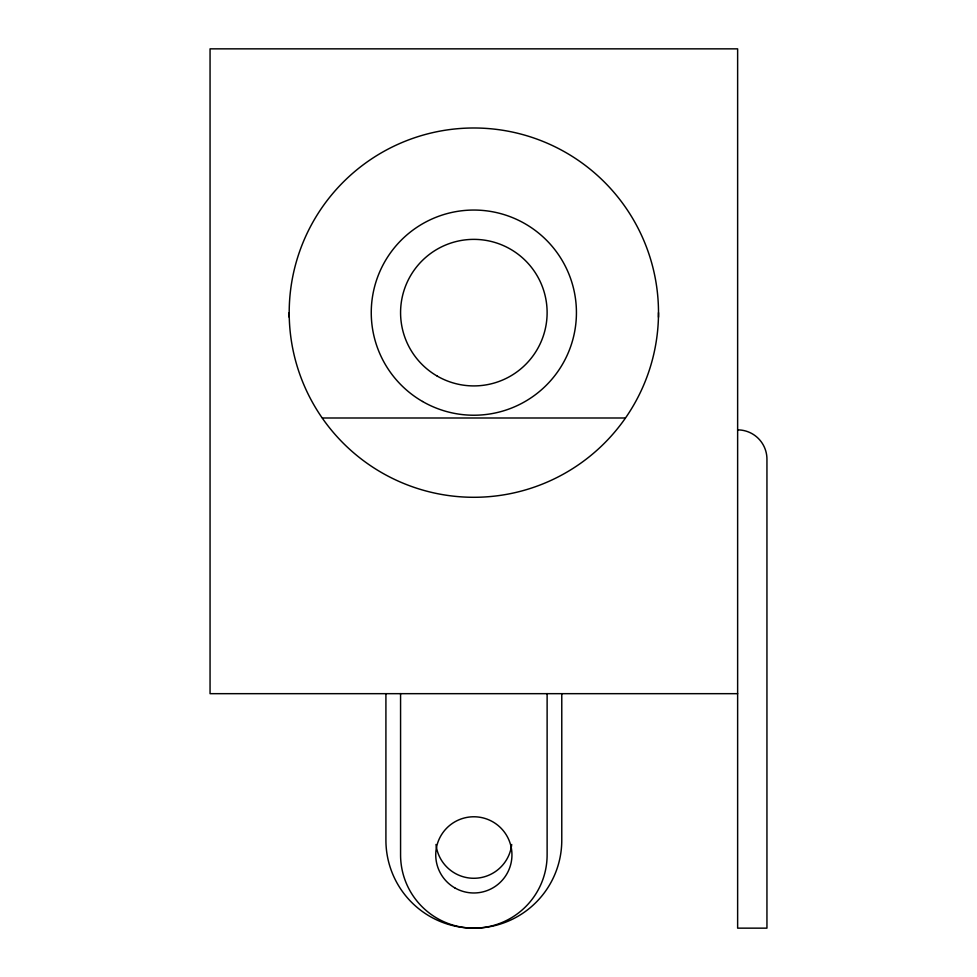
<?xml version="1.0" encoding="UTF-8"?>
<svg xmlns="http://www.w3.org/2000/svg" width="977" height="977" viewBox="0 0 977 977"><rect width="100%" height="100%" fill="white"/><g stroke="black" fill="none" stroke-linecap="round" stroke-linejoin="round"><path stroke-width="1.47" d="M322.447 417.997L625.243 417.997M737.635 693.67L210.055 693.67L210.055 48.85L737.635 48.85L737.635 928.15L766.945 928.15L766.945 459.19A29.31 29.31 0 0 0 737.635 429.88M658.498 312.64A184.653 184.653 0 0 1 381.518 472.55A184.653 184.653 0 0 1 381.518 152.73A184.653 184.653 0 0 1 658.498 312.64L658.498 317.22M561.775 693.67L561.775 840.22A87.93 87.93 0 0 1 473.845 928.15A87.93 87.93 0 0 1 385.915 840.22L385.915 693.67M547.12 693.585L547.12 854.875A73.275 73.275 0 0 1 473.845 928.15A73.275 73.275 0 0 1 400.57 854.875L400.57 693.585M289.192 312.64L289.192 317.22M511.704 844.482A38.103 38.103 0 0 1 435.986 844.482M454.793 887.873A38.103 38.103 0 0 0 511.948 854.875A38.103 38.103 0 0 0 454.793 821.877A38.103 38.103 0 0 0 454.793 887.873M437.207 376.096A73.275 73.275 0 0 0 547.12 312.64A73.275 73.275 0 0 0 437.207 249.184A73.275 73.275 0 0 0 437.207 376.096M422.553 401.486A102.585 102.585 0 0 0 576.43 312.64A102.585 102.585 0 0 0 422.553 223.794A102.585 102.585 0 0 0 422.553 401.486"/></g></svg>
